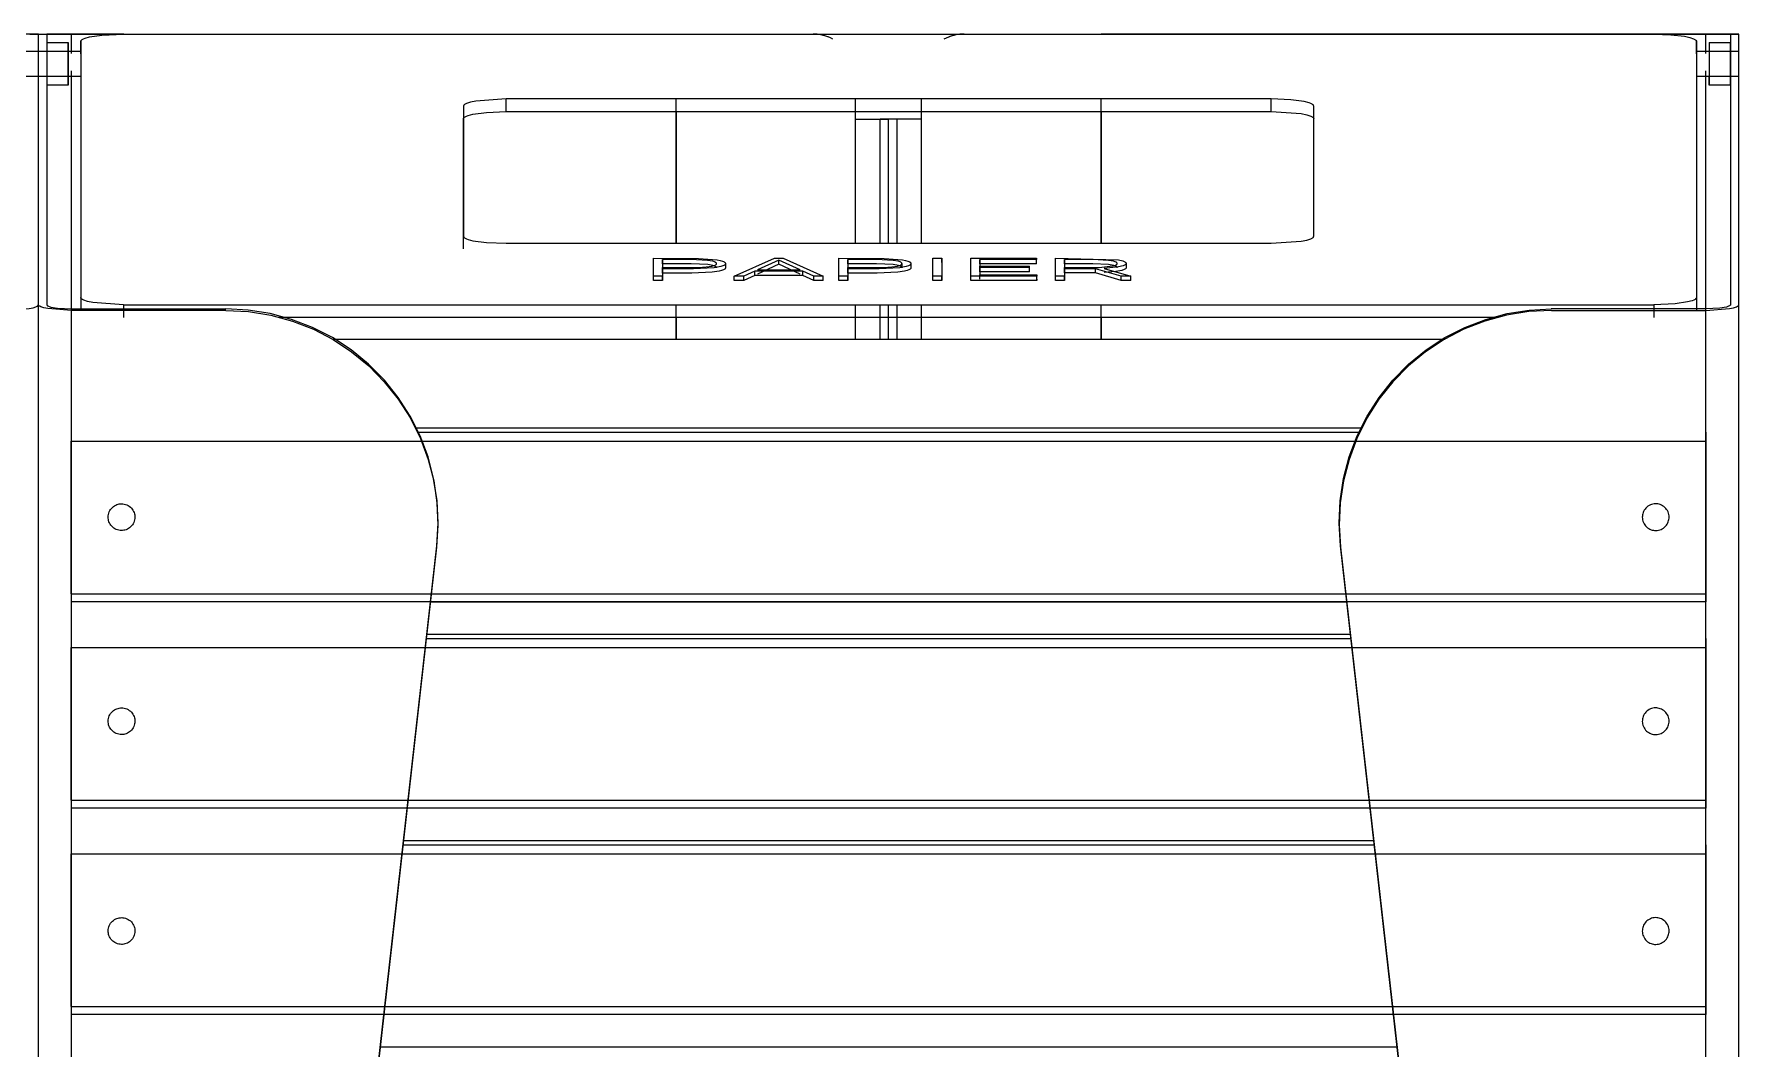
# Model space of a CAD drawing. Header units: millimetres. Extents: x 10366 to 28454, y 24552 to 29702.
# Drawn here: x 27372.8 to 27773.8, y 28035.4 to 28274.1 of the extents above; entities that cross this region are included whole.
import ezdxf

# ---------------------------------------------------------------- set-up
doc = ezdxf.new("R2010")
doc.units = ezdxf.units.MM
doc.header["$LTSCALE"] = 3
doc.layers.add('DomyÅ›lny', color=7, linetype='Continuous')

msp = doc.modelspace()

# ---------------------------------------------------------------- linework, layer by layer
at = {"layer": 'DomyÅ›lny'}
for p, q in [((27371.81, 28274.08), (27373.81, 28274.08)), ((27373.81, 28210.43), (27373.81, 28274.08)), ((27373.81, 28210.43), (27373.81, 28274.08)), ((27373.81, 28274.08), (27375.81, 28274.08)), ((27375.81, 28274.08), (27375.81, 28210.43)), ((27375.81, 28272.08), (27380.81, 28272.08)), ((27393.92, 28274.08), (27381.57, 28274.08)), ((27381.57, 28269.53), (27381.57, 28274.08)), ((27381.57, 28274.08), (27523.81, 28274.08)), ((27381.57, 28274.08), (27523.81, 28274.08)), ((27381.57, 28269.53), (27381.57, 28274.08)), ((27383.81, 28272.39), (27383.81, 28212.13)), ((27383.81, 28269.43), (27383.81, 28272.39)), ((27393.81, 28274.08), (27753.81, 28274.08)), ((27766.05, 28274.08), (27623.81, 28274.08)), ((27766.05, 28274.08), (27623.81, 28274.08)), ((27753.69, 28274.08), (27766.05, 28274.08)), ((27763.81, 28272.39), (27763.81, 28212.13)), ((27763.81, 28269.43), (27763.81, 28272.39)), ((27766.05, 28269.53), (27766.05, 28274.08)), ((27766.05, 28270.08), (27766.05, 28274.08)), ((27766.81, 28272.08), (27771.81, 28272.08)), ((27771.81, 28274.08), (27773.81, 28274.08)), ((27771.81, 28274.08), (27771.81, 28210.43)), ((27773.81, 28210.43), (27773.81, 28274.08)), ((27773.81, 27500.32), (27773.81, 28274.08)), ((27363.81, 28270.08), (27373.81, 28270.08)), ((27373.81, 28270.08), (27383.81, 28270.08)), ((27375.81, 28270.08), (27380.81, 28270.08)), ((27763.81, 28270.08), (27773.81, 28270.08)), ((27766.81, 28270.08), (27771.81, 28270.08)), ((27373.81, 28264.08), (27363.81, 28264.08)), ((27383.81, 28264.08), (27373.81, 28264.08)), ((27380.81, 28264.08), (27375.81, 28264.08)), ((27381.57, 28209.11), (27381.57, 28265.44)), ((27381.57, 28209.11), (27381.57, 28265.44)), ((27773.81, 28264.08), (27763.81, 28264.08)), ((27766.05, 28209.11), (27766.05, 28265.44)), ((27766.05, 28209.11), (27766.05, 28265.44)), ((27771.81, 28264.08), (27766.81, 28264.08)), ((27380.81, 28262.08), (27375.81, 28262.08)), ((27663.81, 28258.83), (27483.81, 28258.83)), ((27483.81, 28255.87), (27483.81, 28258.83)), ((27523.81, 28224.88), (27523.81, 28258.83)), ((27566.05, 28254.08), (27566.05, 28258.83)), ((27566.05, 28254.08), (27566.05, 28258.83)), ((27566.05, 28254.08), (27566.05, 28258.83)), ((27581.57, 28254.08), (27581.57, 28258.83)), ((27581.57, 28254.08), (27581.57, 28258.83)), ((27581.57, 28254.08), (27581.57, 28258.83)), ((27623.81, 28224.88), (27623.81, 28258.83)), ((27663.81, 28255.87), (27663.81, 28258.83)), ((27771.81, 28262.08), (27766.81, 28262.08)), ((27473.81, 28257.13), (27473.81, 28226.57)), ((27483.81, 28255.87), (27663.81, 28255.87)), ((27523.81, 28255.87), (27523.81, 28224.88)), ((27623.81, 28255.87), (27623.81, 28224.88)), ((27673.81, 28226.57), (27673.81, 28257.13)), ((27473.81, 28223.62), (27473.81, 28254.18)), ((27566.05, 28224.88), (27566.05, 28254.08)), ((27566.05, 28224.88), (27566.05, 28254.08)), ((27573.81, 28254.08), (27571.81, 28254.08)), ((27571.81, 28224.88), (27571.81, 28254.08)), ((27573.81, 28224.88), (27573.81, 28254.08)), ((27575.81, 28254.08), (27573.81, 28254.08)), ((27573.81, 28224.88), (27573.81, 28254.08)), ((27575.81, 28224.88), (27575.81, 28254.08)), ((27581.57, 28224.88), (27581.57, 28254.08)), ((27581.57, 28224.88), (27581.57, 28254.08)), ((27483.81, 28224.88), (27663.81, 28224.88)), ((27518.5, 28217.14), (27518.5, 28221.37)), ((27518.5, 28220.39), (27518.5, 28221.37)), ((27518.5, 28216.15), (27518.5, 28220.39)), ((27520.61, 28221.07), (27520.61, 28219.16)), ((27520.61, 28220.08), (27520.61, 28221.07)), ((27520.61, 28218.18), (27520.61, 28219.16)), ((27520.61, 28218.86), (27520.61, 28217.14)), ((27520.61, 28217.88), (27520.61, 28218.86)), ((27535.43, 28220.11), (27535.43, 28219.12)), ((27537.51, 28217.14), (27546.97, 28221.37)), ((27547.97, 28220.93), (27542.95, 28218.63)), ((27547.97, 28219.95), (27542.95, 28217.64)), ((27542.95, 28218.63), (27552.98, 28218.63)), ((27546.97, 28221.37), (27548.98, 28221.37)), ((27552.98, 28218.63), (27547.97, 28220.93)), ((27547.97, 28219.95), (27547.97, 28220.93)), ((27552.98, 28217.64), (27547.97, 28219.95)), ((27548.98, 28221.37), (27558.44, 28217.14)), ((27562.11, 28220.39), (27562.11, 28221.37)), ((27562.11, 28217.14), (27562.11, 28221.37)), ((27562.11, 28216.15), (27562.11, 28220.39)), ((27564.23, 28221.07), (27564.23, 28219.16)), ((27564.23, 28220.08), (27564.23, 28221.07)), ((27564.23, 28218.18), (27564.23, 28219.16)), ((27564.23, 28218.86), (27564.23, 28217.14)), ((27564.23, 28217.88), (27564.23, 28218.86)), ((27576.93, 28220.1), (27576.93, 28219.11)), ((27579.04, 28220.11), (27579.04, 28219.12)), ((27584.23, 28220.39), (27584.23, 28221.37)), ((27584.23, 28221.37), (27586.34, 28221.37)), ((27584.23, 28217.14), (27584.23, 28221.37)), ((27584.23, 28216.15), (27584.23, 28220.39)), ((27586.34, 28220.39), (27586.34, 28221.37)), ((27586.34, 28221.37), (27586.34, 28217.14)), ((27586.34, 28220.39), (27586.34, 28216.15)), ((27593.12, 28217.14), (27593.12, 28221.37)), ((27593.12, 28221.37), (27608.59, 28221.37)), ((27593.12, 28220.39), (27593.12, 28221.37)), ((27593.12, 28216.15), (27593.12, 28220.39)), ((27595.23, 28220.08), (27595.23, 28221.07)), ((27595.23, 28221.07), (27595.23, 28219.47)), ((27608.59, 28221.07), (27595.23, 28221.07)), ((27608.59, 28220.08), (27595.23, 28220.08)), ((27595.23, 28218.48), (27595.23, 28219.47)), ((27595.23, 28219.47), (27606.93, 28219.47)), ((27606.93, 28219.17), (27595.23, 28219.17)), ((27595.23, 28219.17), (27595.23, 28217.44)), ((27595.23, 28218.18), (27595.23, 28219.17)), ((27606.93, 28218.48), (27606.93, 28219.47)), ((27606.93, 28218.18), (27606.93, 28219.17)), ((27608.59, 28221.37), (27608.59, 28221.07)), ((27608.59, 28220.39), (27608.59, 28221.37)), ((27608.59, 28220.08), (27608.59, 28221.07)), ((27613.07, 28217.14), (27613.07, 28221.37)), ((27613.07, 28220.39), (27613.07, 28221.37)), ((27613.07, 28216.15), (27613.07, 28220.39)), ((27615.2, 28221.07), (27615.2, 28219.21)), ((27615.2, 28220.08), (27615.2, 28221.07)), ((27615.2, 28218.22), (27615.2, 28219.21)), ((27615.2, 28217.91), (27615.2, 28218.9)), ((27622.47, 28218.9), (27615.2, 28218.9)), ((27615.2, 28218.9), (27615.2, 28217.14)), ((27622.47, 28217.91), (27622.47, 28218.9)), ((27628.51, 28217.14), (27622.47, 28218.9)), ((27624.51, 28218.98), (27630.76, 28217.18)), ((27629.7, 28220.12), (27629.7, 28219.14)), ((27520.61, 28217.14), (27518.5, 28217.14)), ((27518.5, 28216.15), (27518.5, 28217.14)), ((27520.61, 28216.15), (27518.5, 28216.15)), ((27520.61, 28217.88), (27520.61, 28216.15)), ((27520.61, 28216.15), (27520.61, 28217.14)), ((27537.51, 28216.15), (27537.51, 28217.14)), ((27539.72, 28217.14), (27537.51, 28217.14)), ((27539.72, 28216.15), (27537.51, 28216.15)), ((27542.3, 28218.32), (27539.72, 28217.14)), ((27542.3, 28217.34), (27539.72, 28216.15)), ((27539.72, 28216.15), (27539.72, 28217.14)), ((27553.65, 28218.32), (27542.3, 28218.32)), ((27542.3, 28217.34), (27542.3, 28218.32)), ((27553.65, 28217.34), (27542.3, 28217.34)), ((27556.24, 28217.14), (27553.65, 28218.32)), ((27553.65, 28217.34), (27553.65, 28218.32)), ((27556.24, 28216.15), (27553.65, 28217.34)), ((27558.44, 28217.14), (27556.24, 28217.14)), ((27556.24, 28216.15), (27556.24, 28217.14)), ((27558.44, 28216.15), (27556.24, 28216.15)), ((27558.44, 28216.15), (27558.44, 28217.14)), ((27562.11, 28216.15), (27562.11, 28217.14)), ((27564.23, 28217.14), (27562.11, 28217.14)), ((27564.23, 28216.15), (27562.11, 28216.15)), ((27564.23, 28217.88), (27564.23, 28216.15)), ((27564.23, 28216.15), (27564.23, 28217.14)), ((27586.34, 28217.14), (27584.23, 28217.14)), ((27584.23, 28216.15), (27584.23, 28217.14)), ((27586.34, 28216.15), (27584.23, 28216.15)), ((27586.34, 28216.15), (27586.34, 28217.14)), ((27608.68, 28217.14), (27593.12, 28217.14)), ((27593.12, 28216.15), (27593.12, 28217.14)), ((27608.68, 28216.15), (27593.12, 28216.15)), ((27606.93, 28218.18), (27595.23, 28218.18)), ((27595.23, 28217.44), (27608.68, 28217.44)), ((27595.23, 28216.45), (27595.23, 28217.44)), ((27608.68, 28217.44), (27608.68, 28217.14)), ((27608.68, 28216.45), (27608.68, 28217.44)), ((27608.68, 28216.15), (27608.68, 28217.14)), ((27608.68, 28216.45), (27608.68, 28216.15)), ((27615.2, 28217.14), (27613.07, 28217.14)), ((27613.07, 28216.15), (27613.07, 28217.14)), ((27615.2, 28216.15), (27613.07, 28216.15)), ((27622.47, 28217.91), (27615.2, 28217.91)), ((27615.2, 28217.91), (27615.2, 28216.15)), ((27615.2, 28216.15), (27615.2, 28217.14)), ((27628.51, 28216.15), (27622.47, 28217.91)), ((27630.76, 28217.14), (27628.51, 28217.14)), ((27628.51, 28216.15), (27628.51, 28217.14)), ((27630.76, 28216.15), (27628.51, 28216.15)), ((27630.76, 28216.19), (27630.76, 28217.18)), ((27630.76, 28216.15), (27630.76, 28217.14)), ((27373.81, 27500.32), (27373.81, 28210.43)), ((27373.81, 27500.32), (27373.81, 28210.43)), ((27383.81, 28212.13), (27383.81, 28209.17)), ((27393.81, 28210.43), (27753.81, 28210.43)), ((27393.81, 28210.43), (27393.81, 28207.47)), ((27523.81, 28202.32), (27523.81, 28210.43)), ((27566.05, 28202.32), (27566.05, 28210.43)), ((27566.05, 28202.32), (27566.05, 28210.43)), ((27571.81, 28202.32), (27571.81, 28210.43)), ((27573.81, 28202.32), (27573.81, 28210.43)), ((27573.81, 28202.32), (27573.81, 28210.43)), ((27575.81, 28202.32), (27575.81, 28210.43)), ((27581.57, 28202.32), (27581.57, 28210.43)), ((27581.57, 28202.32), (27581.57, 28210.43)), ((27623.81, 28202.32), (27623.81, 28210.43)), ((27753.81, 28210.43), (27753.81, 28207.47)), ((27763.81, 28212.13), (27763.81, 28209.17)), ((27773.81, 27500.32), (27773.81, 28210.43)), ((27381.57, 28209.45), (27417.93, 28209.45)), ((27417.89, 28209.11), (27381.57, 28209.11)), ((27381.57, 27500.32), (27381.57, 28209.11)), ((27717.07, 28207.47), (27430.54, 28207.47)), ((27523.81, 28207.47), (27523.81, 28202.32)), ((27623.81, 28207.47), (27623.81, 28202.32)), ((27766.05, 28209.45), (27729.68, 28209.45)), ((27729.72, 28209.11), (27766.05, 28209.11)), ((27766.05, 27500.32), (27766.05, 28209.11)), ((27443, 28202.32), (27704.61, 28202.32)), ((27443, 28202.32), (27704.61, 28202.32)), ((27381.56, 28142.41), (27381.56, 28178.33)), ((27381.56, 28178.33), (27766.05, 28178.33)), ((27462.5, 28181.5), (27685.11, 28181.5)), ((27462.5, 28181.49), (27685.11, 28181.49)), ((27463.01, 28180.46), (27684.6, 28180.46)), ((27766.05, 28178.33), (27766.05, 28142.41)), ((27394.81, 27509.2), (27467.52, 28153.73)), ((27467.48, 28153.39), (27394.81, 27509.2)), ((27752.8, 27509.2), (27680.09, 28153.73)), ((27680.13, 28153.39), (27680.09, 28153.73)), ((27680.13, 28153.39), (27752.8, 27509.2)), ((27381.56, 28142.41), (27766.05, 28142.41)), ((27766.05, 28140.54), (27381.56, 28140.54)), ((27466.03, 28140.54), (27681.58, 28140.54)), ((27465.06, 28131.94), (27682.55, 28131.94)), ((27465.18, 28132.98), (27682.43, 28132.98)), ((27465.18, 28132.97), (27682.43, 28132.97)), ((27381.56, 28093.89), (27381.56, 28129.81)), ((27381.56, 28129.81), (27766.05, 28129.81)), ((27766.05, 28129.81), (27766.05, 28093.89)), ((27381.56, 28093.89), (27766.05, 28093.89)), ((27766.05, 28092.02), (27381.56, 28092.02)), ((27459.59, 28083.42), (27688.02, 28083.42)), ((27459.7, 28084.46), (27687.91, 28084.46)), ((27459.7, 28084.45), (27687.91, 28084.45)), ((27381.56, 28045.37), (27381.56, 28081.29)), ((27381.56, 28081.29), (27766.05, 28081.29)), ((27766.05, 28081.29), (27766.05, 28045.37)), ((27381.56, 28045.37), (27766.05, 28045.37)), ((27766.05, 28043.5), (27381.56, 28043.5)), ((27454.23, 28035.94), (27693.38, 28035.94)), ((27454.23, 28035.93), (27693.38, 28035.93))]:
    msp.add_line(p, q, dxfattribs=at)
for points in [[(27373.81, 28274.08, 0), (27373.81, 28274.08, 0), (27373.81, 28274.08, 0), (27373.81, 28274.08, 0), (27373.81, 28274.08, 0), (27373.81, 28274.08, 0), (27373.81, 28274.08, 0), (27373.81, 28274.08, 0), (27373.81, 28274.08, 0), (27373.8, 28274.08, 0), (27373.8, 28274.08, 0), (27373.79, 28274.08, 0), (27373.74, 28274.08, 0), (27373.23, 28274.08, 0), (27370.84, 28274.08, 0), (27366.05, 28274.08, 0)], [(27373.81, 28274.08, 0), (27373.81, 28274.08, 0), (27373.81, 28274.08, 0), (27373.81, 28274.08, 0), (27373.81, 28274.08, 0), (27373.81, 28274.08, 0), (27373.81, 28274.08, 0), (27373.81, 28274.08, 0), (27373.81, 28274.08, 0), (27373.8, 28274.08, 0), (27373.8, 28274.08, 0), (27373.79, 28274.08, 0), (27373.74, 28274.08, 0), (27373.23, 28274.08, 0), (27370.84, 28274.08, 0), (27366.05, 28274.08, 0)], [(27373.81, 28274.08, 0), (27373.81, 28274.08, 0), (27373.81, 28274.08, 0), (27373.81, 28274.08, 0), (27373.81, 28274.08, 0), (27373.81, 28274.08, 0), (27373.81, 28274.08, 0), (27373.81, 28274.08, 0), (27373.81, 28274.08, 0), (27373.81, 28274.08, 0), (27373.81, 28274.08, 0), (27373.82, 28274.08, 0), (27373.87, 28274.08, 0), (27374.38, 28274.08, 0), (27376.77, 28274.08, 0), (27381.57, 28274.08, 0)], [(27373.81, 28274.08, 0), (27373.81, 28274.08, 0), (27373.81, 28274.08, 0), (27373.81, 28274.08, 0), (27373.81, 28274.08, 0), (27373.81, 28274.08, 0), (27373.81, 28274.08, 0), (27373.81, 28274.08, 0), (27373.81, 28274.08, 0), (27373.81, 28274.08, 0), (27373.81, 28274.08, 0), (27373.82, 28274.08, 0), (27373.87, 28274.08, 0), (27374.38, 28274.08, 0), (27376.77, 28274.08, 0), (27381.57, 28274.08, 0)], [(27381.57, 28274.08, 0), (27375.81, 28274.08, 0)], [(27375.81, 28272.08, 0), (27375.81, 28272.08, 0), (27375.81, 28272.08, 0), (27375.81, 28272.08, 0), (27375.81, 28272.08, 0), (27375.81, 28272.08, 0), (27375.81, 28272.08, 0), (27375.81, 28272.08, 0), (27375.81, 28272.08, 0), (27375.81, 28272.08, 0), (27375.81, 28272.08, 0), (27375.81, 28272.08, 0), (27375.81, 28272.08, 0), (27375.81, 28272.05, 0), (27375.81, 28271.94, 0), (27375.81, 28271.47, 0), (27375.81, 28262.08, 0)], [(27383.81, 28272.39, 0), (27383.81, 28272.43, 0), (27383.82, 28272.47, 0), (27383.84, 28272.51, 0), (27383.86, 28272.56, 0), (27383.89, 28272.6, 0), (27383.92, 28272.64, 0), (27384.01, 28272.73, 0), (27384.12, 28272.81, 0), (27384.42, 28272.97, 0), (27384.81, 28273.13, 0), (27385.84, 28273.41, 0), (27388.74, 28273.85, 0), (27393.81, 28274.08, 0)], [(27753.81, 28274.08, 0), (27757.76, 28273.95, 0), (27761.02, 28273.56, 0), (27762.23, 28273.3, 0), (27763.11, 28273.01, 0), (27763.42, 28272.85, 0), (27763.54, 28272.77, 0), (27763.64, 28272.69, 0), (27763.72, 28272.62, 0), (27763.74, 28272.58, 0), (27763.77, 28272.54, 0), (27763.78, 28272.51, 0), (27763.8, 28272.47, 0), (27763.8, 28272.43, 0), (27763.81, 28272.39, 0)], [(27766.05, 28274.08, 0), (27771.81, 28274.08, 0)], [(27773.81, 28274.08, 0), (27773.81, 28274.08, 0), (27773.81, 28274.08, 0), (27773.81, 28274.08, 0), (27773.81, 28274.08, 0), (27773.81, 28274.08, 0), (27773.81, 28274.08, 0), (27773.81, 28274.08, 0), (27773.81, 28274.08, 0), (27773.8, 28274.08, 0), (27773.8, 28274.08, 0), (27773.79, 28274.08, 0), (27773.74, 28274.08, 0), (27773.23, 28274.08, 0), (27770.84, 28274.08, 0), (27766.05, 28274.08, 0)], [(27773.81, 28274.08, 0), (27773.81, 28274.08, 0), (27773.81, 28274.08, 0), (27773.81, 28274.08, 0), (27773.81, 28274.08, 0), (27773.81, 28274.08, 0), (27773.81, 28274.08, 0), (27773.81, 28274.08, 0), (27773.81, 28274.08, 0), (27773.8, 28274.08, 0), (27773.8, 28274.08, 0), (27773.79, 28274.08, 0), (27773.74, 28274.08, 0), (27773.23, 28274.08, 0), (27770.84, 28274.08, 0), (27766.05, 28274.08, 0)], [(27766.81, 28272.08, 0), (27766.81, 28272.08, 0), (27766.81, 28272.08, 0), (27766.81, 28272.08, 0), (27766.81, 28272.08, 0), (27766.81, 28272.08, 0), (27766.81, 28272.08, 0), (27766.81, 28272.08, 0), (27766.81, 28272.08, 0), (27766.81, 28272.08, 0), (27766.81, 28272.08, 0), (27766.81, 28272.08, 0), (27766.81, 28272.07, 0), (27766.81, 28272.02, 0), (27766.81, 28271.84, 0), (27766.81, 28271.04, 0), (27766.81, 28265.09, 0), (27766.81, 28262.11, 0), (27766.81, 28262.09, 0), (27766.81, 28262.08, 0), (27766.81, 28262.08, 0), (27766.81, 28262.08, 0), (27766.81, 28262.08, 0), (27766.81, 28262.08, 0), (27766.81, 28262.08, 0), (27766.81, 28262.08, 0), (27766.81, 28262.08, 0), (27766.81, 28262.08, 0), (27766.81, 28262.08, 0), (27766.81, 28262.08, 0), (27766.81, 28262.08, 0), (27766.81, 28262.08, 0), (27766.81, 28262.08, 0), (27766.81, 28262.08, 0), (27766.81, 28262.08, 0), (27766.81, 28262.08, 0), (27766.81, 28262.09, 0), (27766.81, 28262.1, 0), (27766.81, 28262.14, 0), (27766.81, 28262.33, 0), (27766.81, 28264.08, 0)], [(27380.81, 28270.08, 0), (27380.81, 28270.08, 0), (27380.81, 28270.08, 0), (27380.81, 28270.08, 0), (27380.81, 28270.08, 0), (27380.81, 28270.08, 0), (27380.81, 28270.08, 0), (27380.81, 28270.08, 0), (27380.81, 28270.08, 0), (27380.81, 28270.08, 0), (27380.81, 28270.08, 0), (27380.81, 28270.08, 0), (27380.81, 28270.06, 0), (27380.81, 28270, 0), (27380.81, 28269.71, 0), (27380.81, 28264.08, 0)], [(27766.81, 28270.08, 0), (27766.81, 28270.08, 0), (27766.81, 28270.08, 0), (27766.81, 28270.08, 0), (27766.81, 28270.08, 0), (27766.81, 28270.08, 0), (27766.81, 28270.08, 0), (27766.81, 28270.08, 0), (27766.81, 28270.08, 0), (27766.81, 28270.08, 0), (27766.81, 28270.08, 0), (27766.81, 28270.08, 0), (27766.81, 28270.06, 0), (27766.81, 28270, 0), (27766.81, 28269.71, 0), (27766.81, 28264.08, 0)], [(27483.81, 28258.83, 0), (27476.73, 28258.33, 0), (27475.44, 28258.06, 0), (27474.51, 28257.76, 0), (27474.19, 28257.6, 0), (27474.07, 28257.52, 0), (27473.97, 28257.44, 0), (27473.9, 28257.36, 0), (27473.87, 28257.32, 0), (27473.85, 28257.28, 0), (27473.83, 28257.25, 0), (27473.82, 28257.21, 0), (27473.81, 28257.17, 0), (27473.81, 28257.13, 0)], [(27673.81, 28257.13, 0), (27673.8, 28257.17, 0), (27673.8, 28257.21, 0), (27673.78, 28257.25, 0), (27673.76, 28257.28, 0), (27673.74, 28257.32, 0), (27673.71, 28257.36, 0), (27673.64, 28257.44, 0), (27673.54, 28257.52, 0), (27673.42, 28257.6, 0), (27673.1, 28257.76, 0), (27672.69, 28257.91, 0), (27671.57, 28258.2, 0), (27668.4, 28258.64, 0), (27663.81, 28258.83, 0)], [(27473.81, 28254.18, 0), (27473.81, 28254.21, 0), (27473.82, 28254.25, 0), (27473.83, 28254.29, 0), (27473.85, 28254.33, 0), (27473.87, 28254.37, 0), (27473.9, 28254.41, 0), (27473.97, 28254.48, 0), (27474.07, 28254.56, 0), (27474.19, 28254.64, 0), (27474.51, 28254.8, 0), (27474.92, 28254.96, 0), (27476.04, 28255.25, 0), (27479.21, 28255.68, 0), (27483.81, 28255.87, 0)], [(27663.81, 28255.87, 0), (27670.88, 28255.38, 0), (27672.18, 28255.1, 0), (27673.1, 28254.8, 0), (27673.42, 28254.64, 0), (27673.54, 28254.56, 0), (27673.64, 28254.48, 0), (27673.71, 28254.41, 0), (27673.74, 28254.37, 0), (27673.76, 28254.33, 0), (27673.78, 28254.29, 0), (27673.8, 28254.25, 0), (27673.8, 28254.21, 0), (27673.81, 28254.18, 0)], [(27566.05, 28254.08, 0), (27573.81, 28254.08, 0)], [(27566.05, 28254.08, 0), (27571.81, 28254.08, 0)], [(27566.05, 28254.08, 0), (27573.81, 28254.08, 0)], [(27581.57, 28254.08, 0), (27573.81, 28254.08, 0)], [(27581.57, 28254.08, 0), (27573.81, 28254.08, 0)], [(27581.57, 28254.08, 0), (27575.81, 28254.08, 0)], [(27473.81, 28226.57, 0), (27473.81, 28226.54, 0), (27473.82, 28226.5, 0), (27473.83, 28226.46, 0), (27473.85, 28226.42, 0), (27473.87, 28226.38, 0), (27473.9, 28226.34, 0), (27473.97, 28226.26, 0), (27474.07, 28226.18, 0), (27474.19, 28226.11, 0), (27474.51, 28225.95, 0), (27474.92, 28225.79, 0), (27476.04, 28225.5, 0), (27479.21, 28225.06, 0), (27483.81, 28224.88, 0)], [(27663.81, 28224.88, 0), (27670.88, 28225.37, 0), (27672.18, 28225.64, 0), (27673.1, 28225.95, 0), (27673.42, 28226.11, 0), (27673.54, 28226.18, 0), (27673.64, 28226.26, 0), (27673.71, 28226.34, 0), (27673.74, 28226.38, 0), (27673.76, 28226.42, 0), (27673.78, 28226.46, 0), (27673.8, 28226.5, 0), (27673.8, 28226.54, 0), (27673.81, 28226.57, 0)], [(27518.5, 28221.37, 0), (27529.11, 28221.34, 0), (27533.45, 28220.99, 0), (27534.19, 28220.84, 0), (27534.75, 28220.68, 0), (27534.97, 28220.59, 0), (27535.15, 28220.49, 0), (27535.22, 28220.44, 0), (27535.28, 28220.39, 0), (27535.33, 28220.34, 0), (27535.37, 28220.29, 0), (27535.4, 28220.23, 0), (27535.41, 28220.21, 0), (27535.42, 28220.18, 0), (27535.43, 28220.15, 0), (27535.43, 28220.12, 0), (27535.43, 28220.09, 0), (27535.43, 28220.06, 0), (27535.42, 28220.04, 0), (27535.42, 28220.01, 0), (27535.39, 28219.95, 0), (27535.36, 28219.9, 0), (27535.32, 28219.85, 0), (27535.26, 28219.8, 0), (27535.2, 28219.75, 0), (27535.04, 28219.65, 0), (27534.84, 28219.56, 0), (27534.32, 28219.39, 0), (27532.79, 28219.12, 0), (27527.94, 28218.87, 0), (27520.61, 28218.86, 0)], [(27520.61, 28219.16, 0), (27529.07, 28219.2, 0), (27530.91, 28219.31, 0), (27532.25, 28219.51, 0), (27532.72, 28219.64, 0), (27532.91, 28219.7, 0), (27533.06, 28219.78, 0), (27533.17, 28219.85, 0), (27533.22, 28219.89, 0), (27533.26, 28219.93, 0), (27533.28, 28219.98, 0), (27533.3, 28220.02, 0), (27533.31, 28220.04, 0), (27533.32, 28220.06, 0), (27533.32, 28220.09, 0), (27533.32, 28220.11, 0), (27533.32, 28220.13, 0), (27533.31, 28220.15, 0), (27533.31, 28220.18, 0), (27533.3, 28220.2, 0), (27533.28, 28220.24, 0), (27533.24, 28220.28, 0), (27533.2, 28220.32, 0), (27533.16, 28220.36, 0), (27533.03, 28220.44, 0), (27532.88, 28220.51, 0), (27532.46, 28220.65, 0), (27531.22, 28220.87, 0), (27527.34, 28221.07, 0), (27520.61, 28221.07, 0)], [(27533.32, 28219.11, 0), (27533.32, 28219.14, 0), (27533.31, 28219.16, 0), (27533.31, 28219.18, 0), (27533.3, 28219.2, 0), (27533.28, 28219.25, 0), (27533.25, 28219.29, 0), (27533.21, 28219.33, 0), (27533.16, 28219.37, 0), (27533.04, 28219.45, 0), (27532.89, 28219.52, 0), (27532.48, 28219.66, 0), (27531.25, 28219.88, 0), (27527.36, 28220.08, 0), (27520.61, 28220.08, 0)], [(27535.43, 28219.12, 0), (27535.43, 28219.07, 0), (27535.41, 28219.01, 0), (27535.39, 28218.96, 0), (27535.36, 28218.91, 0), (27535.32, 28218.86, 0), (27535.27, 28218.81, 0), (27535.14, 28218.72, 0), (27534.97, 28218.63, 0), (27534.53, 28218.47, 0), (27533.94, 28218.32, 0), (27532.33, 28218.09, 0), (27527.51, 28217.88, 0), (27520.61, 28217.88, 0)], [(27562.11, 28221.37, 0), (27572.72, 28221.34, 0), (27577.06, 28220.99, 0), (27577.8, 28220.84, 0), (27578.36, 28220.68, 0), (27578.58, 28220.59, 0), (27578.76, 28220.49, 0), (27578.83, 28220.44, 0), (27578.89, 28220.39, 0), (27578.95, 28220.34, 0), (27578.99, 28220.29, 0), (27579.02, 28220.23, 0), (27579.03, 28220.21, 0), (27579.03, 28220.18, 0), (27579.04, 28220.15, 0), (27579.04, 28220.12, 0), (27579.04, 28220.09, 0), (27579.04, 28220.06, 0), (27579.04, 28220.04, 0), (27579.03, 28220.01, 0), (27579.01, 28219.95, 0), (27578.97, 28219.9, 0), (27578.93, 28219.85, 0), (27578.88, 28219.8, 0), (27578.81, 28219.75, 0), (27578.65, 28219.65, 0), (27578.46, 28219.56, 0), (27577.94, 28219.39, 0), (27576.41, 28219.12, 0), (27571.55, 28218.87, 0), (27564.23, 28218.86, 0)], [(27564.23, 28219.16, 0), (27572.69, 28219.2, 0), (27574.53, 28219.31, 0), (27575.87, 28219.51, 0), (27576.34, 28219.64, 0), (27576.52, 28219.7, 0), (27576.67, 28219.78, 0), (27576.79, 28219.85, 0), (27576.83, 28219.89, 0), (27576.87, 28219.93, 0), (27576.9, 28219.98, 0), (27576.92, 28220.02, 0), (27576.92, 28220.04, 0), (27576.93, 28220.06, 0), (27576.93, 28220.09, 0), (27576.93, 28220.11, 0), (27576.93, 28220.13, 0), (27576.93, 28220.15, 0), (27576.92, 28220.18, 0), (27576.91, 28220.2, 0), (27576.89, 28220.24, 0), (27576.86, 28220.28, 0), (27576.82, 28220.32, 0), (27576.77, 28220.36, 0), (27576.65, 28220.44, 0), (27576.49, 28220.51, 0), (27576.07, 28220.65, 0), (27574.84, 28220.87, 0), (27570.95, 28221.07, 0), (27564.23, 28221.07, 0)], [(27576.93, 28219.11, 0), (27576.93, 28219.14, 0), (27576.93, 28219.16, 0), (27576.92, 28219.18, 0), (27576.91, 28219.2, 0), (27576.89, 28219.25, 0), (27576.86, 28219.29, 0), (27576.82, 28219.33, 0), (27576.78, 28219.37, 0), (27576.66, 28219.45, 0), (27576.5, 28219.52, 0), (27576.09, 28219.66, 0), (27574.86, 28219.88, 0), (27570.97, 28220.08, 0), (27564.23, 28220.08, 0)], [(27579.04, 28219.12, 0), (27579.04, 28219.07, 0), (27579.02, 28219.01, 0), (27579, 28218.96, 0), (27578.97, 28218.91, 0), (27578.93, 28218.86, 0), (27578.88, 28218.81, 0), (27578.75, 28218.72, 0), (27578.58, 28218.63, 0), (27578.14, 28218.47, 0), (27577.55, 28218.32, 0), (27575.94, 28218.09, 0), (27571.12, 28217.88, 0), (27564.23, 28217.88, 0)], [(27613.07, 28221.37, 0), (27627.89, 28220.97, 0), (27628.86, 28220.74, 0), (27629.21, 28220.61, 0), (27629.35, 28220.55, 0), (27629.47, 28220.47, 0), (27629.56, 28220.4, 0), (27629.6, 28220.36, 0), (27629.63, 28220.32, 0), (27629.65, 28220.28, 0), (27629.67, 28220.24, 0), (27629.69, 28220.2, 0), (27629.69, 28220.16, 0), (27629.7, 28220.12, 0), (27629.69, 28220.1, 0), (27629.69, 28220.08, 0), (27629.68, 28220.03, 0), (27629.66, 28219.99, 0), (27629.63, 28219.95, 0), (27629.6, 28219.92, 0), (27629.56, 28219.88, 0), (27629.45, 28219.8, 0), (27629.32, 28219.73, 0), (27628.96, 28219.58, 0), (27627.9, 28219.33, 0), (27624.51, 28218.98, 0)], [(27615.2, 28219.21, 0), (27623.3, 28219.23, 0), (27626.45, 28219.55, 0), (27626.95, 28219.68, 0), (27627.14, 28219.75, 0), (27627.3, 28219.82, 0), (27627.42, 28219.89, 0), (27627.47, 28219.93, 0), (27627.5, 28219.97, 0), (27627.53, 28220.01, 0), (27627.54, 28220.03, 0), (27627.55, 28220.05, 0), (27627.56, 28220.07, 0), (27627.56, 28220.09, 0), (27627.57, 28220.11, 0), (27627.57, 28220.14, 0), (27627.56, 28220.16, 0), (27627.56, 28220.18, 0), (27627.55, 28220.2, 0), (27627.55, 28220.22, 0), (27627.52, 28220.26, 0), (27627.49, 28220.3, 0), (27627.45, 28220.34, 0), (27627.41, 28220.38, 0), (27627.29, 28220.46, 0), (27627.13, 28220.53, 0), (27626.73, 28220.66, 0), (27625.53, 28220.87, 0), (27621.81, 28221.06, 0), (27615.2, 28221.07, 0)], [(27627.57, 28219.14, 0), (27627.57, 28219.16, 0), (27627.56, 28219.18, 0), (27627.56, 28219.2, 0), (27627.55, 28219.23, 0), (27627.53, 28219.27, 0), (27627.5, 28219.31, 0), (27627.46, 28219.35, 0), (27627.42, 28219.39, 0), (27627.3, 28219.46, 0), (27627.15, 28219.53, 0), (27626.75, 28219.66, 0), (27625.56, 28219.88, 0), (27621.84, 28220.08, 0), (27615.2, 28220.08, 0)], [(27629.7, 28219.14, 0), (27629.69, 28219.11, 0), (27629.69, 28219.09, 0), (27629.68, 28219.06, 0), (27629.67, 28219.04, 0), (27629.66, 28219.01, 0), (27629.63, 28218.96, 0), (27629.58, 28218.92, 0), (27629.53, 28218.87, 0), (27629.39, 28218.78, 0), (27629.2, 28218.69, 0), (27628.69, 28218.52, 0), (27627.21, 28218.23, 0), (27624.51, 28217.99, 0)], [(27366.05, 28209.11, 0), (27371.61, 28209.51, 0), (27372.55, 28209.71, 0), (27373.24, 28209.94, 0), (27373.49, 28210.06, 0), (27373.58, 28210.12, 0), (27373.66, 28210.18, 0), (27373.72, 28210.24, 0), (27373.75, 28210.27, 0), (27373.77, 28210.3, 0), (27373.78, 28210.33, 0), (27373.8, 28210.37, 0), (27373.8, 28210.4, 0), (27373.81, 28210.43, 0)], [(27381.57, 28209.11, 0), (27376, 28209.51, 0), (27375.06, 28209.71, 0), (27374.37, 28209.94, 0), (27374.12, 28210.06, 0), (27374.03, 28210.12, 0), (27373.95, 28210.18, 0), (27373.89, 28210.24, 0), (27373.86, 28210.27, 0), (27373.84, 28210.3, 0), (27373.83, 28210.33, 0), (27373.81, 28210.37, 0), (27373.81, 28210.4, 0), (27373.81, 28210.43, 0)], [(27375.81, 28210.43, 0), (27375.81, 28210.41, 0), (27375.81, 28210.38, 0), (27375.82, 28210.36, 0), (27375.84, 28210.33, 0), (27375.85, 28210.31, 0), (27375.9, 28210.26, 0), (27375.96, 28210.21, 0), (27376.03, 28210.16, 0), (27376.22, 28210.07, 0), (27376.75, 28209.89, 0), (27378.32, 28209.62, 0), (27381.57, 28209.45, 0)], [(27393.81, 28210.43, 0), (27386.61, 28210.95, 0), (27385.39, 28211.21, 0), (27384.51, 28211.5, 0), (27384.2, 28211.66, 0), (27384.08, 28211.74, 0), (27383.97, 28211.82, 0), (27383.9, 28211.9, 0), (27383.87, 28211.93, 0), (27383.85, 28211.97, 0), (27383.83, 28212.01, 0), (27383.82, 28212.05, 0), (27383.81, 28212.09, 0), (27383.81, 28212.13, 0)], [(27763.81, 28212.13, 0), (27763.8, 28212.09, 0), (27763.79, 28212.04, 0), (27763.77, 28212, 0), (27763.75, 28211.96, 0), (27763.72, 28211.91, 0), (27763.69, 28211.87, 0), (27763.6, 28211.79, 0), (27763.48, 28211.7, 0), (27763.18, 28211.54, 0), (27762.78, 28211.38, 0), (27761.73, 28211.09, 0), (27758.8, 28210.66, 0), (27753.81, 28210.43, 0)], [(27766.05, 28209.11, 0), (27771.61, 28209.51, 0), (27772.55, 28209.71, 0), (27773.24, 28209.94, 0), (27773.49, 28210.06, 0), (27773.58, 28210.12, 0), (27773.66, 28210.18, 0), (27773.72, 28210.24, 0), (27773.75, 28210.27, 0), (27773.77, 28210.3, 0), (27773.78, 28210.33, 0), (27773.8, 28210.37, 0), (27773.8, 28210.4, 0), (27773.81, 28210.43, 0)], [(27771.81, 28210.43, 0), (27771.8, 28210.41, 0), (27771.8, 28210.38, 0), (27771.79, 28210.36, 0), (27771.77, 28210.33, 0), (27771.76, 28210.31, 0), (27771.71, 28210.26, 0), (27771.65, 28210.21, 0), (27771.58, 28210.16, 0), (27771.39, 28210.07, 0), (27770.86, 28209.89, 0), (27769.29, 28209.62, 0), (27766.05, 28209.45, 0)], [(27417.89, 28209.11, 0), (27423.23, 28208.82, 0), (27428.47, 28207.97, 0), (27433.59, 28206.57, 0), (27438.49, 28204.65, 0), (27443.15, 28202.23, 0), (27447.5, 28199.36, 0), (27451.53, 28196.04, 0), (27455.17, 28192.34, 0), (27458.47, 28188.2, 0), (27461.32, 28183.72, 0), (27463.67, 28178.99, 0), (27465.5, 28174.05, 0), (27466.81, 28168.98, 0), (27467.57, 28163.82, 0), (27467.8, 28158.62, 0), (27467.48, 28153.39, 0)], [(27467.52, 28153.73, 0), (27467.83, 28159.06, 0), (27467.59, 28164.35, 0), (27466.79, 28169.59, 0), (27465.46, 28174.67, 0), (27463.6, 28179.58, 0), (27461.26, 28184.23, 0), (27458.45, 28188.62, 0), (27455.21, 28192.68, 0), (27451.5, 28196.44, 0), (27447.38, 28199.81, 0), (27442.96, 28202.71, 0), (27438.26, 28205.11, 0), (27433.37, 28207, 0), (27428.32, 28208.35, 0), (27423.17, 28209.17, 0), (27417.93, 28209.45, 0)], [(27680.09, 28153.73, 0), (27679.78, 28159.06, 0), (27680.02, 28164.35, 0), (27680.82, 28169.59, 0), (27682.16, 28174.67, 0), (27684.01, 28179.58, 0), (27686.35, 28184.23, 0), (27689.16, 28188.62, 0), (27692.4, 28192.68, 0), (27696.11, 28196.44, 0), (27700.23, 28199.81, 0), (27704.65, 28202.71, 0), (27709.35, 28205.11, 0), (27714.24, 28207, 0), (27719.29, 28208.35, 0), (27724.44, 28209.17, 0), (27729.68, 28209.45, 0)], [(27729.72, 28209.11, 0), (27724.38, 28208.82, 0), (27719.14, 28207.97, 0), (27714.02, 28206.57, 0), (27709.12, 28204.65, 0), (27704.46, 28202.23, 0), (27700.11, 28199.36, 0), (27696.09, 28196.04, 0), (27692.44, 28192.34, 0), (27689.14, 28188.2, 0), (27686.29, 28183.72, 0), (27683.94, 28178.99, 0), (27682.11, 28174.05, 0), (27680.8, 28168.98, 0), (27680.04, 28163.82, 0), (27679.81, 28158.62, 0), (27680.13, 28153.39, 0)], [(27381.56, 28180.46, 0), (27381.56, 28180.43, 0), (27381.56, 28180.33, 0), (27381.56, 28179.9, 0), (27381.56, 28178.33, 0)], [(27766.05, 28180.46, 0), (27766.05, 28180.43, 0), (27766.05, 28180.33, 0), (27766.05, 28179.9, 0), (27766.05, 28178.33, 0)], [(27381.56, 28142.41, 0), (27381.56, 28141.02, 0), (27381.56, 28140.64, 0), (27381.56, 28140.55, 0), (27381.56, 28140.54, 0), (27381.56, 28140.54, 0), (27381.56, 28140.54, 0), (27381.56, 28140.54, 0), (27381.56, 28140.54, 0), (27381.56, 28140.54, 0), (27381.56, 28140.54, 0), (27381.56, 28140.54, 0), (27381.56, 28140.54, 0), (27381.56, 28140.54, 0), (27381.56, 28140.54, 0), (27381.56, 28140.54, 0), (27381.56, 28140.54, 0), (27381.56, 28140.54, 0), (27381.56, 28140.54, 0), (27381.56, 28140.54, 0), (27381.56, 28140.54, 0), (27381.56, 28140.54, 0), (27381.56, 28140.54, 0)], [(27766.05, 28142.41, 0), (27766.05, 28141.02, 0), (27766.05, 28140.64, 0), (27766.05, 28140.55, 0), (27766.05, 28140.54, 0), (27766.05, 28140.54, 0), (27766.05, 28140.54, 0), (27766.05, 28140.54, 0), (27766.05, 28140.54, 0), (27766.05, 28140.54, 0), (27766.05, 28140.54, 0), (27766.05, 28140.54, 0), (27766.05, 28140.54, 0), (27766.05, 28140.54, 0), (27766.05, 28140.54, 0), (27766.05, 28140.54, 0), (27766.05, 28140.54, 0), (27766.05, 28140.54, 0), (27766.05, 28140.54, 0), (27766.05, 28140.54, 0), (27766.05, 28140.54, 0), (27766.05, 28140.54, 0), (27766.05, 28140.54, 0)], [(27381.56, 28131.94, 0), (27381.56, 28131.91, 0), (27381.56, 28131.81, 0), (27381.56, 28131.38, 0), (27381.56, 28129.81, 0)], [(27766.05, 28131.94, 0), (27766.05, 28131.91, 0), (27766.05, 28131.81, 0), (27766.05, 28131.38, 0), (27766.05, 28129.81, 0)], [(27381.56, 28093.89, 0), (27381.56, 28092.5, 0), (27381.56, 28092.12, 0), (27381.56, 28092.03, 0), (27381.56, 28092.02, 0), (27381.56, 28092.02, 0), (27381.56, 28092.02, 0), (27381.56, 28092.02, 0), (27381.56, 28092.02, 0), (27381.56, 28092.02, 0), (27381.56, 28092.02, 0), (27381.56, 28092.02, 0), (27381.56, 28092.02, 0), (27381.56, 28092.02, 0), (27381.56, 28092.02, 0), (27381.56, 28092.02, 0), (27381.56, 28092.02, 0), (27381.56, 28092.02, 0), (27381.56, 28092.02, 0), (27381.56, 28092.02, 0), (27381.56, 28092.02, 0), (27381.56, 28092.02, 0), (27381.56, 28092.02, 0)], [(27766.05, 28093.89, 0), (27766.05, 28092.5, 0), (27766.05, 28092.12, 0), (27766.05, 28092.03, 0), (27766.05, 28092.02, 0), (27766.05, 28092.02, 0), (27766.05, 28092.02, 0), (27766.05, 28092.02, 0), (27766.05, 28092.02, 0), (27766.05, 28092.02, 0), (27766.05, 28092.02, 0), (27766.05, 28092.02, 0), (27766.05, 28092.02, 0), (27766.05, 28092.02, 0), (27766.05, 28092.02, 0), (27766.05, 28092.02, 0), (27766.05, 28092.02, 0), (27766.05, 28092.02, 0), (27766.05, 28092.02, 0), (27766.05, 28092.02, 0), (27766.05, 28092.02, 0), (27766.05, 28092.02, 0), (27766.05, 28092.02, 0)], [(27381.56, 28083.42, 0), (27381.56, 28083.39, 0), (27381.56, 28083.29, 0), (27381.56, 28082.86, 0), (27381.56, 28081.29, 0)], [(27766.05, 28083.42, 0), (27766.05, 28083.39, 0), (27766.05, 28083.29, 0), (27766.05, 28082.86, 0), (27766.05, 28081.29, 0)], [(27381.56, 28045.37, 0), (27381.56, 28043.98, 0), (27381.56, 28043.6, 0), (27381.56, 28043.51, 0), (27381.56, 28043.5, 0), (27381.56, 28043.5, 0), (27381.56, 28043.5, 0), (27381.56, 28043.5, 0), (27381.56, 28043.5, 0), (27381.56, 28043.5, 0), (27381.56, 28043.5, 0), (27381.56, 28043.5, 0), (27381.56, 28043.5, 0), (27381.56, 28043.5, 0), (27381.56, 28043.5, 0), (27381.56, 28043.5, 0), (27381.56, 28043.5, 0), (27381.56, 28043.5, 0), (27381.56, 28043.5, 0), (27381.56, 28043.5, 0), (27381.56, 28043.5, 0), (27381.56, 28043.5, 0), (27381.56, 28043.5, 0)], [(27766.05, 28045.37, 0), (27766.05, 28043.98, 0), (27766.05, 28043.6, 0), (27766.05, 28043.51, 0), (27766.05, 28043.5, 0), (27766.05, 28043.5, 0), (27766.05, 28043.5, 0), (27766.05, 28043.5, 0), (27766.05, 28043.5, 0), (27766.05, 28043.5, 0), (27766.05, 28043.5, 0), (27766.05, 28043.5, 0), (27766.05, 28043.5, 0), (27766.05, 28043.5, 0), (27766.05, 28043.5, 0), (27766.05, 28043.5, 0), (27766.05, 28043.5, 0), (27766.05, 28043.5, 0), (27766.05, 28043.5, 0), (27766.05, 28043.5, 0), (27766.05, 28043.5, 0), (27766.05, 28043.5, 0), (27766.05, 28043.5, 0)]]:
    msp.add_polyline3d(points, dxfattribs=at)
for points in [[(27380.81, 28267.08, 0), (27380.81, 28272.08, 0), (27380.81, 28267.08, 0), (27380.81, 28262.08, 0)], [(27771.81, 28267.08, 0), (27771.81, 28272.08, 0), (27771.81, 28267.08, 0), (27771.81, 28262.08, 0)], [(27390.27, 28159.95, 0), (27390.23, 28160.23, 0), (27390.22, 28160.52, 0), (27390.24, 28160.82, 0), (27390.29, 28161.13, 0), (27390.37, 28161.43, 0), (27390.48, 28161.73, 0), (27390.63, 28162.02, 0), (27390.8, 28162.29, 0), (27391, 28162.55, 0), (27391.23, 28162.78, 0), (27391.47, 28162.99, 0), (27391.73, 28163.16, 0), (27392.01, 28163.31, 0), (27392.28, 28163.43, 0), (27392.56, 28163.52, 0), (27392.84, 28163.58, 0), (27393.12, 28163.61, 0), (27393.41, 28163.62, 0), (27393.71, 28163.6, 0), (27394.02, 28163.55, 0), (27394.33, 28163.47, 0), (27394.63, 28163.36, 0), (27394.92, 28163.22, 0), (27395.19, 28163.04, 0), (27395.45, 28162.84, 0), (27395.68, 28162.62, 0), (27395.89, 28162.37, 0), (27396.06, 28162.11, 0), (27396.21, 28161.84, 0), (27396.33, 28161.56, 0), (27396.42, 28161.29, 0), (27396.48, 28161.01, 0), (27396.51, 28160.73, 0), (27396.52, 28160.44, 0), (27396.5, 28160.14, 0), (27396.45, 28159.83, 0), (27396.37, 28159.53, 0), (27396.26, 28159.23, 0), (27396.12, 28158.94, 0), (27395.94, 28158.66, 0), (27395.74, 28158.41, 0), (27395.52, 28158.18, 0), (27395.27, 28157.97, 0), (27395.01, 28157.79, 0), (27394.74, 28157.65, 0), (27394.46, 28157.53, 0), (27394.18, 28157.44, 0), (27393.9, 28157.38, 0), (27393.62, 28157.35, 0), (27393.33, 28157.34, 0), (27393.03, 28157.35, 0), (27392.72, 28157.4, 0), (27392.42, 28157.48, 0), (27392.12, 28157.6, 0), (27391.83, 28157.74, 0), (27391.55, 28157.91, 0), (27391.3, 28158.11, 0), (27391.06, 28158.34, 0), (27390.86, 28158.58, 0), (27390.68, 28158.84, 0), (27390.53, 28159.12, 0), (27390.42, 28159.39, 0), (27390.33, 28159.67, 0)], [(27757.34, 28159.95, 0), (27757.38, 28160.23, 0), (27757.39, 28160.52, 0), (27757.37, 28160.82, 0), (27757.32, 28161.13, 0), (27757.24, 28161.43, 0), (27757.13, 28161.73, 0), (27756.98, 28162.02, 0), (27756.81, 28162.29, 0), (27756.61, 28162.55, 0), (27756.38, 28162.78, 0), (27756.13, 28162.99, 0), (27755.87, 28163.16, 0), (27755.6, 28163.31, 0), (27755.32, 28163.43, 0), (27755.04, 28163.52, 0), (27754.77, 28163.58, 0), (27754.49, 28163.61, 0), (27754.19, 28163.62, 0), (27753.89, 28163.6, 0), (27753.59, 28163.55, 0), (27753.28, 28163.47, 0), (27752.98, 28163.36, 0), (27752.69, 28163.22, 0), (27752.42, 28163.04, 0), (27752.16, 28162.84, 0), (27751.93, 28162.62, 0), (27751.72, 28162.37, 0), (27751.55, 28162.11, 0), (27751.4, 28161.84, 0), (27751.28, 28161.56, 0), (27751.19, 28161.29, 0), (27751.13, 28161.01, 0), (27751.1, 28160.73, 0), (27751.09, 28160.44, 0), (27751.11, 28160.14, 0), (27751.15, 28159.83, 0), (27751.23, 28159.53, 0), (27751.35, 28159.23, 0), (27751.49, 28158.94, 0), (27751.67, 28158.66, 0), (27751.87, 28158.41, 0), (27752.09, 28158.18, 0), (27752.34, 28157.97, 0), (27752.6, 28157.79, 0), (27752.87, 28157.65, 0), (27753.15, 28157.53, 0), (27753.43, 28157.44, 0), (27753.7, 28157.38, 0), (27753.99, 28157.35, 0), (27754.28, 28157.34, 0), (27754.58, 28157.35, 0), (27754.89, 28157.4, 0), (27755.19, 28157.48, 0), (27755.49, 28157.6, 0), (27755.78, 28157.74, 0), (27756.06, 28157.91, 0), (27756.31, 28158.11, 0), (27756.54, 28158.34, 0), (27756.75, 28158.58, 0), (27756.93, 28158.84, 0), (27757.08, 28159.12, 0), (27757.19, 28159.39, 0), (27757.28, 28159.67, 0)], [(27390.27, 28111.94, 0), (27390.23, 28112.23, 0), (27390.22, 28112.52, 0), (27390.24, 28112.82, 0), (27390.29, 28113.12, 0), (27390.37, 28113.43, 0), (27390.48, 28113.73, 0), (27390.63, 28114.02, 0), (27390.8, 28114.29, 0), (27391, 28114.55, 0), (27391.23, 28114.78, 0), (27391.47, 28114.98, 0), (27391.73, 28115.16, 0), (27392.01, 28115.31, 0), (27392.28, 28115.43, 0), (27392.56, 28115.51, 0), (27392.84, 28115.57, 0), (27393.12, 28115.61, 0), (27393.41, 28115.62, 0), (27393.71, 28115.6, 0), (27394.02, 28115.55, 0), (27394.33, 28115.47, 0), (27394.63, 28115.36, 0), (27394.92, 28115.21, 0), (27395.19, 28115.04, 0), (27395.45, 28114.84, 0), (27395.68, 28114.61, 0), (27395.89, 28114.37, 0), (27396.06, 28114.11, 0), (27396.21, 28113.84, 0), (27396.33, 28113.56, 0), (27396.42, 28113.28, 0), (27396.48, 28113.01, 0), (27396.51, 28112.73, 0), (27396.52, 28112.43, 0), (27396.5, 28112.13, 0), (27396.45, 28111.83, 0), (27396.37, 28111.52, 0), (27396.26, 28111.22, 0), (27396.12, 28110.93, 0), (27395.94, 28110.66, 0), (27395.74, 28110.4, 0), (27395.52, 28110.17, 0), (27395.27, 28109.97, 0), (27395.01, 28109.79, 0), (27394.74, 28109.64, 0), (27394.46, 28109.53, 0), (27394.18, 28109.44, 0), (27393.9, 28109.38, 0), (27393.62, 28109.34, 0), (27393.33, 28109.33, 0), (27393.03, 28109.35, 0), (27392.72, 28109.4, 0), (27392.42, 28109.48, 0), (27392.12, 28109.59, 0), (27391.83, 28109.74, 0), (27391.55, 28109.91, 0), (27391.3, 28110.11, 0), (27391.06, 28110.34, 0), (27390.86, 28110.58, 0), (27390.68, 28110.84, 0), (27390.53, 28111.11, 0), (27390.42, 28111.39, 0), (27390.33, 28111.67, 0)], [(27757.34, 28111.94, 0), (27757.38, 28112.23, 0), (27757.39, 28112.52, 0), (27757.37, 28112.82, 0), (27757.32, 28113.12, 0), (27757.24, 28113.43, 0), (27757.13, 28113.73, 0), (27756.98, 28114.02, 0), (27756.81, 28114.29, 0), (27756.61, 28114.55, 0), (27756.38, 28114.78, 0), (27756.13, 28114.98, 0), (27755.87, 28115.16, 0), (27755.6, 28115.31, 0), (27755.32, 28115.43, 0), (27755.04, 28115.51, 0), (27754.77, 28115.57, 0), (27754.49, 28115.61, 0), (27754.19, 28115.62, 0), (27753.89, 28115.6, 0), (27753.59, 28115.55, 0), (27753.28, 28115.47, 0), (27752.98, 28115.36, 0), (27752.69, 28115.21, 0), (27752.42, 28115.04, 0), (27752.16, 28114.84, 0), (27751.93, 28114.61, 0), (27751.72, 28114.37, 0), (27751.55, 28114.11, 0), (27751.4, 28113.84, 0), (27751.28, 28113.56, 0), (27751.19, 28113.28, 0), (27751.13, 28113.01, 0), (27751.1, 28112.73, 0), (27751.09, 28112.43, 0), (27751.11, 28112.13, 0), (27751.15, 28111.83, 0), (27751.23, 28111.52, 0), (27751.35, 28111.22, 0), (27751.49, 28110.93, 0), (27751.67, 28110.66, 0), (27751.87, 28110.4, 0), (27752.09, 28110.17, 0), (27752.34, 28109.97, 0), (27752.6, 28109.79, 0), (27752.87, 28109.64, 0), (27753.15, 28109.53, 0), (27753.43, 28109.44, 0), (27753.7, 28109.38, 0), (27753.99, 28109.34, 0), (27754.28, 28109.33, 0), (27754.58, 28109.35, 0), (27754.89, 28109.4, 0), (27755.19, 28109.48, 0), (27755.49, 28109.59, 0), (27755.78, 28109.74, 0), (27756.06, 28109.91, 0), (27756.31, 28110.11, 0), (27756.54, 28110.34, 0), (27756.75, 28110.58, 0), (27756.93, 28110.84, 0), (27757.08, 28111.11, 0), (27757.19, 28111.39, 0), (27757.28, 28111.67, 0)], [(27390.27, 28062.61, 0), (27390.23, 28062.89, 0), (27390.22, 28063.18, 0), (27390.24, 28063.48, 0), (27390.29, 28063.78, 0), (27390.37, 28064.09, 0), (27390.48, 28064.39, 0), (27390.63, 28064.68, 0), (27390.8, 28064.95, 0), (27391, 28065.21, 0), (27391.23, 28065.44, 0), (27391.47, 28065.65, 0), (27391.73, 28065.82, 0), (27392.01, 28065.97, 0), (27392.28, 28066.09, 0), (27392.56, 28066.18, 0), (27392.84, 28066.24, 0), (27393.12, 28066.27, 0), (27393.41, 28066.28, 0), (27393.71, 28066.26, 0), (27394.02, 28066.21, 0), (27394.33, 28066.13, 0), (27394.63, 28066.02, 0), (27394.92, 28065.88, 0), (27395.19, 28065.7, 0), (27395.45, 28065.5, 0), (27395.68, 28065.28, 0), (27395.89, 28065.03, 0), (27396.06, 28064.77, 0), (27396.21, 28064.5, 0), (27396.33, 28064.22, 0), (27396.42, 28063.94, 0), (27396.48, 28063.67, 0), (27396.51, 28063.39, 0), (27396.52, 28063.1, 0), (27396.5, 28062.79, 0), (27396.45, 28062.49, 0), (27396.37, 28062.19, 0), (27396.26, 28061.89, 0), (27396.12, 28061.6, 0), (27395.94, 28061.32, 0), (27395.74, 28061.07, 0), (27395.52, 28060.83, 0), (27395.27, 28060.63, 0), (27395.01, 28060.45, 0), (27394.74, 28060.3, 0), (27394.46, 28060.19, 0), (27394.18, 28060.1, 0), (27393.9, 28060.04, 0), (27393.62, 28060, 0), (27393.33, 28059.99, 0), (27393.03, 28060.01, 0), (27392.72, 28060.06, 0), (27392.42, 28060.14, 0), (27392.12, 28060.25, 0), (27391.83, 28060.4, 0), (27391.55, 28060.57, 0), (27391.3, 28060.77, 0), (27391.06, 28061, 0), (27390.86, 28061.24, 0), (27390.68, 28061.5, 0), (27390.53, 28061.77, 0), (27390.42, 28062.05, 0), (27390.33, 28062.33, 0)], [(27757.34, 28062.61, 0), (27757.38, 28062.89, 0), (27757.39, 28063.18, 0), (27757.37, 28063.48, 0), (27757.32, 28063.78, 0), (27757.24, 28064.09, 0), (27757.13, 28064.39, 0), (27756.98, 28064.68, 0), (27756.81, 28064.95, 0), (27756.61, 28065.21, 0), (27756.38, 28065.44, 0), (27756.13, 28065.65, 0), (27755.87, 28065.82, 0), (27755.6, 28065.97, 0), (27755.32, 28066.09, 0), (27755.04, 28066.18, 0), (27754.77, 28066.24, 0), (27754.49, 28066.27, 0), (27754.19, 28066.28, 0), (27753.89, 28066.26, 0), (27753.59, 28066.21, 0), (27753.28, 28066.13, 0), (27752.98, 28066.02, 0), (27752.69, 28065.88, 0), (27752.42, 28065.7, 0), (27752.16, 28065.5, 0), (27751.93, 28065.28, 0), (27751.72, 28065.03, 0), (27751.55, 28064.77, 0), (27751.4, 28064.5, 0), (27751.28, 28064.22, 0), (27751.19, 28063.94, 0), (27751.13, 28063.67, 0), (27751.1, 28063.39, 0), (27751.09, 28063.1, 0), (27751.11, 28062.79, 0), (27751.15, 28062.49, 0), (27751.23, 28062.19, 0), (27751.35, 28061.89, 0), (27751.49, 28061.6, 0), (27751.67, 28061.32, 0), (27751.87, 28061.07, 0), (27752.09, 28060.83, 0), (27752.34, 28060.63, 0), (27752.6, 28060.45, 0), (27752.87, 28060.3, 0), (27753.15, 28060.19, 0), (27753.43, 28060.1, 0), (27753.7, 28060.04, 0), (27753.99, 28060, 0), (27754.28, 28059.99, 0), (27754.58, 28060.01, 0), (27754.89, 28060.06, 0), (27755.19, 28060.14, 0), (27755.49, 28060.25, 0), (27755.78, 28060.4, 0), (27756.06, 28060.57, 0), (27756.31, 28060.77, 0), (27756.54, 28061, 0), (27756.75, 28061.24, 0), (27756.93, 28061.5, 0), (27757.08, 28061.77, 0), (27757.19, 28062.05, 0), (27757.28, 28062.33, 0)]]:
    msp.add_polyline3d(points, close=True, dxfattribs=at)
for centre, start, end in [((27556.05, 28264.08), 62.2602, 90), ((27556.05, 28264.08), 68.4323, 90), ((27556.05, 28264.08), 62.2602, 90), ((27556.05, 28264.08), 68.4323, 90), ((27591.57, 28264.08), 90, 118.6612), ((27591.57, 28264.08), 90, 112.4968), ((27591.57, 28264.08), 90, 112.4968)]:
    msp.add_arc(centre, 10, start, end, dxfattribs=at)

doc.saveas('drawing.dxf')
